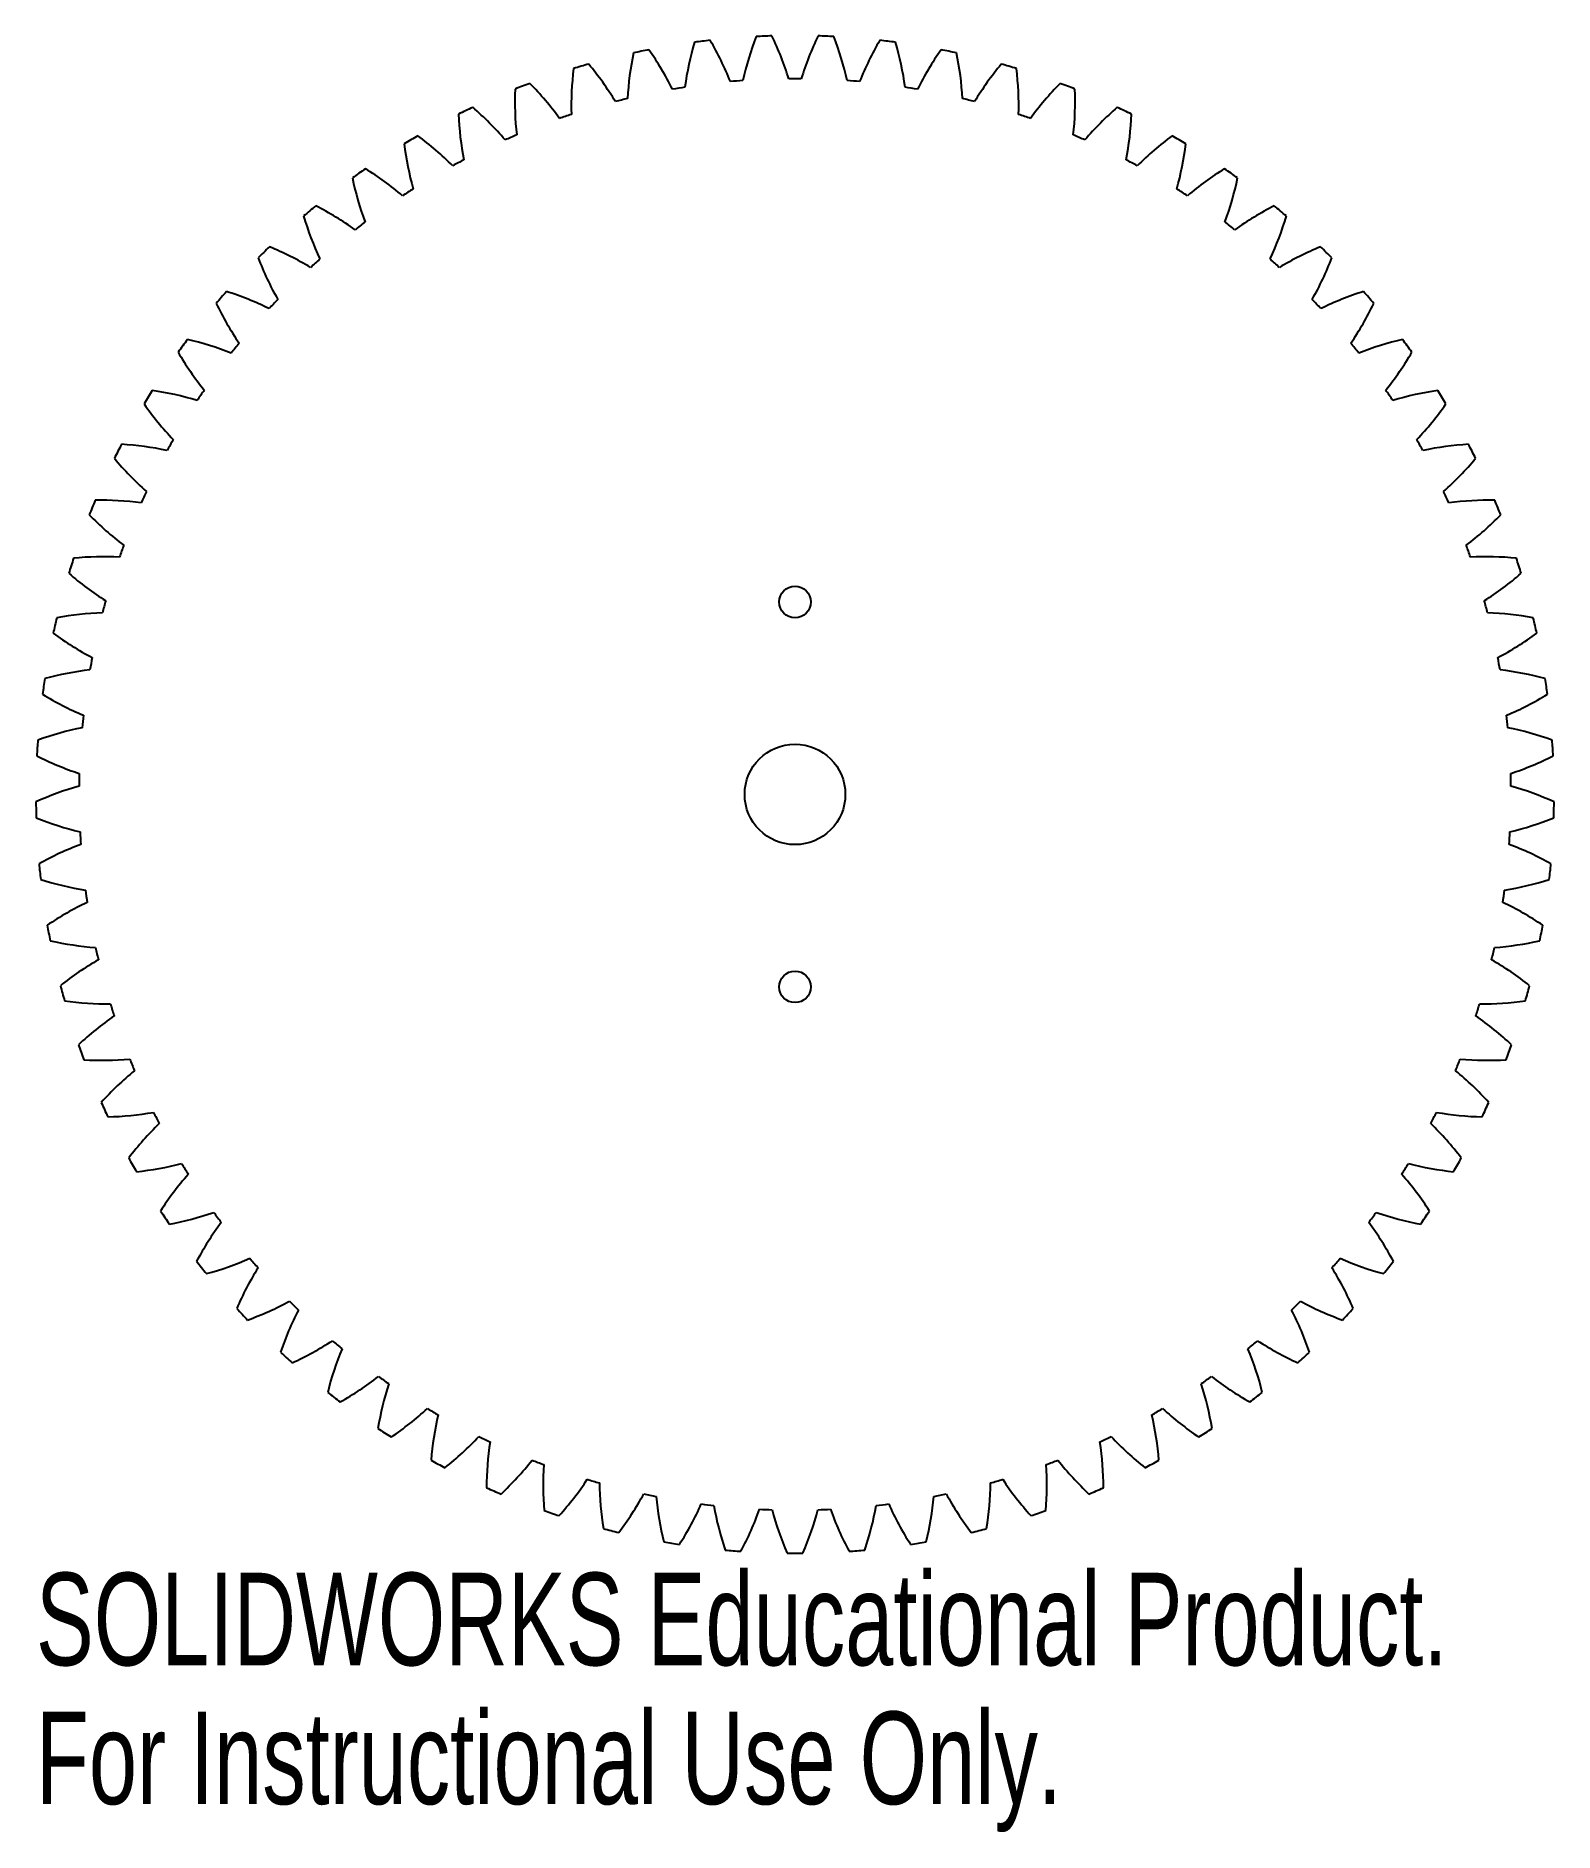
# Model space of a CAD drawing. Header units: millimetres. Extents: x -39.6 to 39.6, y -54.2 to 39.6.
import ezdxf

# ---------------------------------------------------------------- set-up
doc = ezdxf.new("R2010")
doc.units = ezdxf.units.MM
doc.styles.add('SLDTEXTSTYLE0', font='TXT', dxfattribs={"width": 0.7})

msp = doc.modelspace()

# ---------------------------------------------------------------- linework, layer by layer
at = {"color": 7, "linetype": 'Continuous', "lineweight": 25}
for centre, radius in [((0, 10.05), 0.825), ((0, 0), 2.625), ((0, -10.05), 0.825)]:
    msp.add_circle(centre, radius, dxfattribs=at)
for centre, radius, start, end in [((12.451, 33.968), 15.525, 158.83712, 167.70201), ((0, 0), 39.625, 91.74255, 92.93277), ((-15.178, 32.84), 15.525, 16.97331, 25.8382), ((15.178, 32.84), 15.525, 154.1618, 163.02669), ((0, 0), 39.625, 87.06723, 88.25745), ((-12.451, 33.968), 15.525, 12.29799, 21.16288), ((6.766, 35.54), 15.525, 168.18777, 177.05266), ((0, 0), 39.625, 101.0932, 102.28342), ((-20.312, 29.938), 15.525, 26.32396, 35.18885), ((9.64, 34.87), 15.525, 163.51245, 172.37733), ((0, 0), 39.625, 96.41788, 97.60809), ((-17.804, 31.494), 15.525, 21.64864, 30.51352), ((17.804, 31.494), 15.525, 149.48648, 158.35136), ((0, 0), 39.625, 82.39191, 83.58212), ((-9.64, 34.87), 15.525, 7.62267, 16.48755), ((20.312, 29.938), 15.525, 144.81115, 153.67604), ((0, 0), 39.625, 77.71658, 78.9068), ((-6.766, 35.54), 15.525, 2.94734, 11.81223), ((3.847, 35.973), 15.525, 172.8631, 181.72798), ((0, 0), 39.625, 105.76853, 106.95874), ((-22.685, 28.183), 15.525, 30.99929, 39.86417), ((22.685, 28.183), 15.525, 140.13583, 149.00071), ((0, 0), 39.625, 73.04126, 74.23147), ((-3.847, 35.973), 15.525, 358.27202, 7.1369), ((0.902, 36.167), 15.525, 177.53842, 186.40331), ((0, 0), 39.625, 110.44385, 111.63407), ((-24.906, 26.24), 15.525, 35.67461, 44.5395), ((0, 0), 37.374, 98.84606, 99.85524), ((0, 0), 37.374, 94.17074, 95.17991), ((0, 0), 37.374, 89.49541, 90.50459), ((0, 0), 37.374, 84.82009, 85.82926), ((0, 0), 37.374, 80.14476, 81.15394), ((24.906, 26.24), 15.525, 135.4605, 144.32539), ((0, 0), 39.625, 68.36593, 69.55615), ((-0.902, 36.167), 15.525, 353.59669, 2.46158), ((0, 0), 39.625, 115.11918, 116.30939), ((-26.962, 24.123), 15.525, 40.34994, 49.21482), ((0, 0), 37.374, 103.52138, 104.53056), ((0, 0), 37.374, 75.46944, 76.47862), ((26.962, 24.123), 15.525, 130.78518, 139.65006), ((0, 0), 39.625, 63.69061, 64.88082), ((-2.049, 36.12), 15.525, 182.21375, 191.07863), ((0, 0), 37.374, 108.19671, 109.20589), ((0, 0), 37.374, 70.79411, 71.80329), ((2.049, 36.12), 15.525, 348.92137, 357.78625), ((0, 0), 39.625, 119.7945, 120.98472), ((-4.986, 35.833), 15.525, 186.88907, 195.75396), ((-28.839, 21.845), 15.525, 45.02526, 53.89015), ((0, 0), 37.374, 112.87203, 113.88121), ((0, 0), 37.374, 66.11879, 67.12797), ((28.839, 21.845), 15.525, 126.10985, 134.97474), ((0, 0), 39.625, 59.01528, 60.2055), ((4.986, 35.833), 15.525, 344.24604, 353.11093), ((0, 0), 37.374, 117.54736, 118.55654), ((0, 0), 37.374, 61.44346, 62.45264), ((0, 0), 39.625, 124.46983, 125.66004), ((-7.891, 35.307), 15.525, 191.5644, 200.42928), ((-30.523, 19.421), 15.525, 49.70059, 58.56547), ((30.523, 19.421), 15.525, 121.43453, 130.29941), ((0, 0), 39.625, 54.33996, 55.53017), ((7.891, 35.307), 15.525, 339.57072, 348.4356), ((0, 0), 37.374, 122.22268, 123.23186), ((0, 0), 37.374, 56.76814, 57.77732), ((0, 0), 39.625, 129.14515, 130.33537), ((-10.742, 34.547), 15.525, 196.23972, 205.10461), ((-32.005, 16.869), 15.525, 54.37591, 63.2408), ((32.005, 16.869), 15.525, 116.7592, 125.62409), ((10.742, 34.547), 15.525, 334.89539, 343.76028), ((0, 0), 39.625, 49.66463, 50.85485), ((0, 0), 37.374, 126.89801, 127.90719), ((0, 0), 37.374, 52.09281, 53.10199), ((0, 0), 39.625, 133.82048, 135.01069), ((-33.273, 14.204), 15.525, 59.05124, 67.91612), ((33.273, 14.204), 15.525, 112.08388, 120.94876), ((0, 0), 39.625, 44.98931, 46.17952), ((-13.522, 33.556), 15.525, 200.91505, 209.77993), ((0, 0), 37.374, 131.57333, 132.58251), ((0, 0), 37.374, 47.41749, 48.42667), ((13.522, 33.556), 15.525, 330.22007, 339.08495), ((0, 0), 39.625, 138.4958, 139.68602), ((-16.212, 32.342), 15.525, 205.59037, 214.45526), ((-34.32, 11.445), 15.525, 63.72656, 72.59145), ((0, 0), 37.374, 136.24866, 137.25784), ((0, 0), 37.374, 42.74216, 43.75134), ((34.32, 11.445), 15.525, 107.40855, 116.27344), ((16.212, 32.342), 15.525, 325.54474, 334.40963), ((0, 0), 39.625, 40.31398, 41.5042), ((0, 0), 39.625, 143.17113, 144.36134), ((-35.139, 8.609), 15.525, 68.40189, 77.26677), ((0, 0), 37.374, 140.92398, 141.93316), ((0, 0), 37.374, 38.06684, 39.07602), ((35.139, 8.609), 15.525, 102.73323, 111.59811), ((0, 0), 39.625, 35.63866, 36.82887), ((-18.795, 30.913), 15.525, 210.2657, 219.13058), ((18.795, 30.913), 15.525, 320.86942, 329.7343), ((0, 0), 39.625, 147.84645, 149.03667), ((-35.724, 5.716), 15.525, 73.07721, 81.9421), ((0, 0), 37.374, 145.59931, 146.60849), ((0, 0), 37.374, 33.39151, 34.40069), ((35.724, 5.716), 15.525, 98.0579, 106.92279), ((0, 0), 39.625, 30.96333, 32.15355), ((-21.252, 29.278), 15.525, 214.94102, 223.80591), ((21.252, 29.278), 15.525, 316.19409, 325.05898), ((0, 0), 39.625, 152.52178, 153.71199), ((-36.071, 2.785), 15.525, 77.75254, 86.61742), ((0, 0), 37.374, 150.27463, 151.28381), ((0, 0), 37.374, 28.71619, 29.72537), ((36.071, 2.785), 15.525, 93.38258, 102.24746), ((0, 0), 39.625, 26.28801, 27.47822), ((-23.568, 27.449), 15.525, 219.61635, 228.48123), ((23.568, 27.449), 15.525, 311.51877, 320.38365), ((0, 0), 39.625, 157.1971, 158.38732), ((-36.178, -0.164), 15.525, 82.42786, 91.29275), ((0, 0), 37.374, 154.94996, 155.95913), ((0, 0), 37.374, 24.04087, 25.05004), ((36.178, -0.164), 15.525, 88.70725, 97.57214), ((0, 0), 39.625, 21.61268, 22.8029), ((-25.726, 25.436), 15.525, 224.29167, 233.15656), ((25.726, 25.436), 15.525, 306.84344, 315.70833), ((0, 0), 39.625, 161.87243, 163.06264), ((-36.044, -3.112), 15.525, 87.10318, 95.96807), ((0, 0), 37.374, 159.62528, 160.63446), ((0, 0), 37.374, 19.36554, 20.37472), ((36.044, -3.112), 15.525, 84.03193, 92.89682), ((0, 0), 39.625, 16.93736, 18.12757), ((-27.714, 23.255), 15.525, 228.967, 237.83188), ((27.714, 23.255), 15.525, 302.16812, 311.033), ((-35.67, -6.04), 15.525, 91.77851, 100.64339), ((0, 0), 37.374, 164.30061, 165.30978), ((0, 0), 37.374, 14.69022, 15.69939), ((35.67, -6.04), 15.525, 79.35661, 88.22149), ((0, 0), 39.625, 166.54775, 167.73796), ((0, 0), 39.625, 12.26204, 13.45225), ((-29.517, 20.918), 15.525, 233.64232, 242.5072), ((29.517, 20.918), 15.525, 297.4928, 306.35768), ((0, 0), 37.374, 168.97593, 169.98511), ((0, 0), 37.374, 10.01489, 11.02407), ((0, 0), 39.625, 171.22307, 172.41329), ((-35.059, -8.927), 15.525, 96.45383, 105.31872), ((35.059, -8.927), 15.525, 74.68128, 83.54617), ((0, 0), 39.625, 7.58671, 8.77693), ((-31.124, 18.443), 15.525, 238.31764, 247.18253), ((31.124, 18.443), 15.525, 292.81747, 301.68236), ((0, 0), 37.374, 173.65125, 174.66043), ((0, 0), 37.374, 5.33957, 6.34875), ((0, 0), 39.625, 175.8984, 177.08861), ((-34.215, -11.755), 15.525, 101.12916, 109.99404), ((34.215, -11.755), 15.525, 70.00596, 78.87084), ((0, 0), 39.625, 2.91139, 4.1016), ((-32.524, 15.845), 15.525, 242.99297, 251.85785), ((32.524, 15.845), 15.525, 288.14215, 297.00703), ((0, 0), 37.374, 178.32658, 179.33576), ((0, 0), 37.374, 0.66424, 1.67342), ((-33.143, -14.505), 15.525, 105.80448, 114.66937), ((33.143, -14.505), 15.525, 65.33063, 74.19552), ((0, 0), 39.625, 180.57372, 181.76394), ((0, 0), 39.625, 358.23606, 359.42628), ((-33.707, 13.141), 15.525, 247.66829, 256.53318), ((33.707, 13.141), 15.525, 283.46682, 292.33171), ((-31.851, -17.158), 15.525, 110.47981, 119.34469), ((0, 0), 37.374, 183.0019, 184.01108), ((0, 0), 37.374, 355.98892, 356.9981), ((31.851, -17.158), 15.525, 60.65531, 69.52019), ((0, 0), 39.625, 185.24905, 186.43926), ((0, 0), 39.625, 353.56074, 354.75095), ((-34.666, 10.35), 15.525, 252.34362, 261.2085), ((34.666, 10.35), 15.525, 278.7915, 287.65638), ((0, 0), 37.374, 187.67723, 188.68641), ((0, 0), 37.374, 351.31359, 352.32277), ((-30.346, -19.697), 15.525, 115.15513, 124.02002), ((30.346, -19.697), 15.525, 55.97998, 64.84487), ((0, 0), 39.625, 189.92437, 191.11459), ((0, 0), 39.625, 348.88541, 350.07563), ((-35.394, 7.49), 15.525, 257.01894, 265.88383), ((0, 0), 37.374, 192.35255, 193.36173), ((0, 0), 37.374, 346.63827, 347.64745), ((35.394, 7.49), 15.525, 274.11617, 282.98106), ((-28.64, -22.105), 15.525, 119.83046, 128.69534), ((28.64, -22.105), 15.525, 51.30466, 60.16954), ((0, 0), 39.625, 194.5997, 195.78991), ((0, 0), 39.625, 344.21009, 345.4003), ((-35.887, 4.58), 15.525, 261.69427, 270.55915), ((0, 0), 37.374, 197.02788, 198.03706), ((0, 0), 37.374, 341.96294, 342.97212), ((35.887, 4.58), 15.525, 269.44085, 278.30573), ((-26.743, -24.366), 15.525, 124.50578, 133.37067), ((26.743, -24.366), 15.525, 46.62933, 55.49422), ((0, 0), 39.625, 199.27502, 200.46524), ((0, 0), 39.625, 339.53476, 340.72498), ((-36.141, 1.639), 15.525, 266.36959, 275.23448), ((0, 0), 37.374, 201.7032, 202.71238), ((0, 0), 37.374, 337.28762, 338.2968), ((36.141, 1.639), 15.525, 264.76552, 273.63041), ((-24.668, -26.465), 15.525, 129.18111, 138.04599), ((24.668, -26.465), 15.525, 41.95401, 50.81889), ((0, 0), 39.625, 203.95035, 205.14056), ((-36.154, -1.312), 15.525, 271.04492, 279.9098), ((0, 0), 37.374, 206.37853, 207.38771), ((0, 0), 37.374, 332.61229, 333.62147), ((36.154, -1.312), 15.525, 260.0902, 268.95508), ((0, 0), 39.625, 334.85944, 336.04965), ((-22.428, -28.387), 15.525, 133.85643, 142.72132), ((22.428, -28.387), 15.525, 37.27868, 46.14357), ((0, 0), 39.625, 208.62567, 209.81589), ((-35.927, -4.254), 15.525, 275.72024, 284.58513), ((0, 0), 37.374, 211.05385, 212.06303), ((0, 0), 37.374, 327.93697, 328.94615), ((35.927, -4.254), 15.525, 255.41487, 264.27976), ((0, 0), 39.625, 330.18411, 331.37433), ((-20.04, -30.121), 15.525, 138.53176, 147.39664), ((20.04, -30.121), 15.525, 32.60336, 41.46824), ((0, 0), 39.625, 213.301, 214.49121), ((-35.461, -7.169), 15.525, 280.39557, 289.26045), ((-17.518, -31.654), 15.525, 143.20708, 152.07197), ((0, 0), 37.374, 215.72918, 216.73836), ((0, 0), 37.374, 323.26164, 324.27082), ((17.518, -31.654), 15.525, 27.92803, 36.79292), ((35.461, -7.169), 15.525, 250.73955, 259.60443), ((0, 0), 39.625, 325.50879, 326.699), ((0, 0), 39.625, 217.97632, 219.16654), ((-34.759, -10.035), 15.525, 285.07089, 293.93578), ((0, 0), 37.374, 220.4045, 221.41368), ((0, 0), 37.374, 318.58632, 319.5955), ((34.759, -10.035), 15.525, 246.06422, 254.92911), ((0, 0), 39.625, 320.83346, 322.02368), ((-14.88, -32.977), 15.525, 147.88241, 156.74729), ((14.88, -32.977), 15.525, 23.25271, 32.11759), ((0, 0), 39.625, 222.65165, 223.84186), ((-33.825, -12.835), 15.525, 289.74622, 298.6111), ((-12.142, -34.08), 15.525, 152.55773, 161.42262), ((0, 0), 37.374, 225.07983, 226.08901), ((0, 0), 37.374, 313.91099, 314.92017), ((12.142, -34.08), 15.525, 18.57738, 27.44227), ((33.825, -12.835), 15.525, 241.3889, 250.25378), ((0, 0), 39.625, 316.15814, 317.34835), ((-32.666, -15.549), 15.525, 294.42154, 303.28643), ((-9.324, -34.956), 15.525, 157.23305, 166.09794), ((0, 0), 37.374, 229.75515, 230.76433), ((0, 0), 37.374, 309.23567, 310.24485), ((9.324, -34.956), 15.525, 13.90206, 22.76695), ((32.666, -15.549), 15.525, 236.71357, 245.57846), ((0, 0), 39.625, 227.32697, 228.51719), ((0, 0), 39.625, 311.48281, 312.67303), ((-31.29, -18.16), 15.525, 299.09687, 307.96175), ((-6.444, -35.6), 15.525, 161.90838, 170.77326), ((0, 0), 37.374, 234.43048, 235.43965), ((0, 0), 37.374, 304.56035, 305.56952), ((6.444, -35.6), 15.525, 9.22674, 18.09162), ((31.29, -18.16), 15.525, 232.03825, 240.90313), ((0, 0), 39.625, 232.0023, 233.19251), ((0, 0), 39.625, 306.80749, 307.9977), ((-29.706, -20.65), 15.525, 303.77219, 312.63707), ((0, 0), 37.374, 239.1058, 240.11498), ((-3.521, -36.006), 15.525, 166.5837, 175.44859), ((0, 0), 37.374, 299.88502, 300.8942), ((3.521, -36.006), 15.525, 4.55141, 13.4163), ((29.706, -20.65), 15.525, 227.36293, 236.22781), ((0, 0), 39.625, 236.67762, 237.86783), ((-27.924, -23.003), 15.525, 308.44751, 317.3124), ((0, 0), 37.374, 243.78112, 244.7903), ((0, 0), 37.374, 295.2097, 296.21888), ((27.924, -23.003), 15.525, 222.6876, 231.55249), ((0, 0), 39.625, 302.13217, 303.32238), ((-0.574, -36.174), 15.525, 171.25903, 180.12391), ((0.574, -36.174), 15.525, 359.87609, 8.74097), ((0, 0), 39.625, 241.35294, 242.54316), ((-25.956, -25.202), 15.525, 313.12284, 321.98772), ((0, 0), 37.374, 248.45645, 249.46563), ((2.376, -36.1), 15.525, 175.93435, 184.79924), ((-2.376, -36.1), 15.525, 355.20076, 4.06565), ((0, 0), 37.374, 290.53437, 291.54355), ((25.956, -25.202), 15.525, 218.01228, 226.87716), ((0, 0), 39.625, 297.45684, 298.64706), ((0, 0), 39.625, 246.02827, 247.21848), ((-23.815, -27.234), 15.525, 317.79816, 326.66305), ((0, 0), 37.374, 253.13177, 254.14095), ((5.311, -35.786), 15.525, 180.60968, 189.47456), ((-21.516, -29.085), 15.525, 322.47349, 331.33837), ((0, 0), 37.374, 257.8071, 258.81628), ((0, 0), 37.374, 281.18372, 282.1929), ((21.516, -29.085), 15.525, 208.66163, 217.52651), ((-5.311, -35.786), 15.525, 350.52544, 359.39032), ((0, 0), 37.374, 285.85905, 286.86823), ((23.815, -27.234), 15.525, 213.33695, 222.20184), ((0, 0), 39.625, 292.78152, 293.97173), ((0, 0), 39.625, 250.70359, 251.89381), ((8.21, -35.234), 15.525, 185.285, 194.14989), ((-19.074, -30.742), 15.525, 327.14881, 336.0137), ((0, 0), 37.374, 262.48242, 263.4916), ((11.055, -34.448), 15.525, 189.96033, 198.82521), ((-16.505, -32.194), 15.525, 331.82414, 340.68902), ((0, 0), 37.374, 267.15775, 268.16693), ((13.826, -33.432), 15.525, 194.63565, 203.50054), ((-13.826, -33.432), 15.525, 336.49946, 345.36435), ((0, 0), 37.374, 271.83307, 272.84225), ((16.505, -32.194), 15.525, 199.31098, 208.17586), ((-11.055, -34.448), 15.525, 341.17479, 350.03967), ((0, 0), 37.374, 276.5084, 277.51758), ((19.074, -30.742), 15.525, 203.9863, 212.85119), ((-8.21, -35.234), 15.525, 345.85011, 354.715), ((0, 0), 39.625, 288.10619, 289.29641), ((0, 0), 39.625, 255.37892, 256.56913), ((0, 0), 39.625, 283.43087, 284.62108), ((0, 0), 39.625, 260.05424, 261.24446), ((0, 0), 39.625, 278.75554, 279.94576), ((0, 0), 39.625, 264.72957, 265.91978), ((0, 0), 39.625, 269.40489, 270.59511), ((0, 0), 39.625, 274.08022, 275.27043)]:
    msp.add_arc(centre, radius, start, end, dxfattribs=at)

# ---------------------------------------------------------------- texts
at = {"color": 7, "linetype": 'Continuous', "char_height": 4.83362, "attachment_point": 1, "style": 'SLDTEXTSTYLE0'}
for s, insert in [('SOLIDWORKS Educational Product.', (-39.623, -40.645)), ('For Instructional Use Only.', (-39.623, -47.895))]:
    msp.add_mtext(s, dxfattribs=dict(at, insert=insert))

doc.saveas('drawing.dxf')
